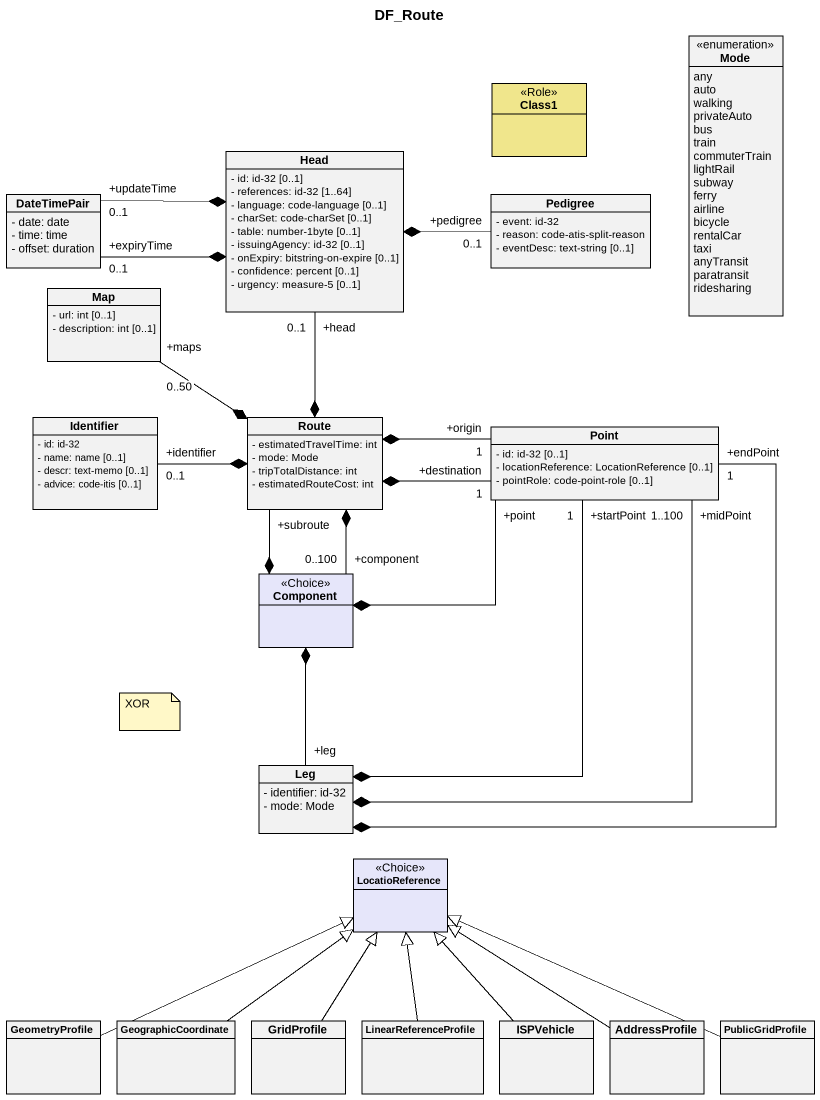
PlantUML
@startuml
title DF_Route
hide circle
hide empty members
skinparam classAttributeIconSize 0
enum Mode {
  any
  auto
  walking
  privateAuto
  bus
  train
  commuterTrain
  lightRail
  subway
  ferry
  airline
  bicycle
  rentalCar
  taxi
  anyTransit
  paratransit
  ridesharing
}
class Class1 <<Role>> #F0E68C
class Head {
  - id: id-32 [0..1]
  - references: id-32 [1..64]
  - language: code-language [0..1]
  - charSet: code-charSet [0..1]
  - table: number-1byte [0..1]
  - issuingAgency: id-32 [0..1]
  - onExpiry: bitstring-on-expire [0..1]
  - confidence: percent [0..1]
  - urgency: measure-5 [0..1]
}
class DateTimePair {
  - date: date
  - time: time
  - offset: duration
}
class Pedigree {
  - event: id-32
  - reason: code-atis-split-reason
  - eventDesc: text-string [0..1]
}
class "Map" as Map_ {
  - url: int [0..1]
  - description: int [0..1]
}
class Identifier {
  - id: id-32
  - name: name [0..1]
  - descr: text-memo [0..1]
  - advice: code-itis [0..1]
}
class Route {
  - estimatedTravelTime: int
  - mode: Mode
  - tripTotalDistance: int
  - estimatedRouteCost: int
}
class Point {
  - id: id-32 [0..1]
  - locationReference: LocationReference [0..1]
  - pointRole: code-point-role [0..1]
}
class "Component" as Component_ <<Choice>> #E6E6FA
class Leg {
  - identifier: id-32
  - mode: Mode
}
class LocatioReference <<Choice>> #E6E6FA
class GeometryProfile
class GeographicCoordinate
class GridProfile
class LinearReferenceProfile
class ISPVehicle
class AddressProfile
class PublicGridProfile
Head "+head\n0..1" --* Route
DateTimePair "+updateTime\n0..1" -right-* Head
DateTimePair "+expiryTime\n0..1" -right-* Head
Pedigree "+pedigree\n0..1" -left-* Head
Map_ "+maps\n0..50" --* Route
Identifier "+identifier\n0..1" -right-* Route
Route "+subroute" --* Component_
Point "+origin\n1" -left-* Route
Point "+destination\n1" -left-* Route
Point "+point" -left-* Component_
Point "+startPoint\n1" --* Leg
Point "+midPoint\n1..100" --* Leg
Point "+endPoint\n1" --* Leg
Component_ "+component\n0..100" -up-* Route
Leg "+leg" -up-* Component_
GeometryProfile -right-|> LocatioReference
GeographicCoordinate -up-|> LocatioReference
GridProfile -up-|> LocatioReference
LinearReferenceProfile -up-|> LocatioReference
ISPVehicle -up-|> LocatioReference
AddressProfile -up-|> LocatioReference
PublicGridProfile -left-|> LocatioReference
note as N1
  XOR
end note
@enduml
